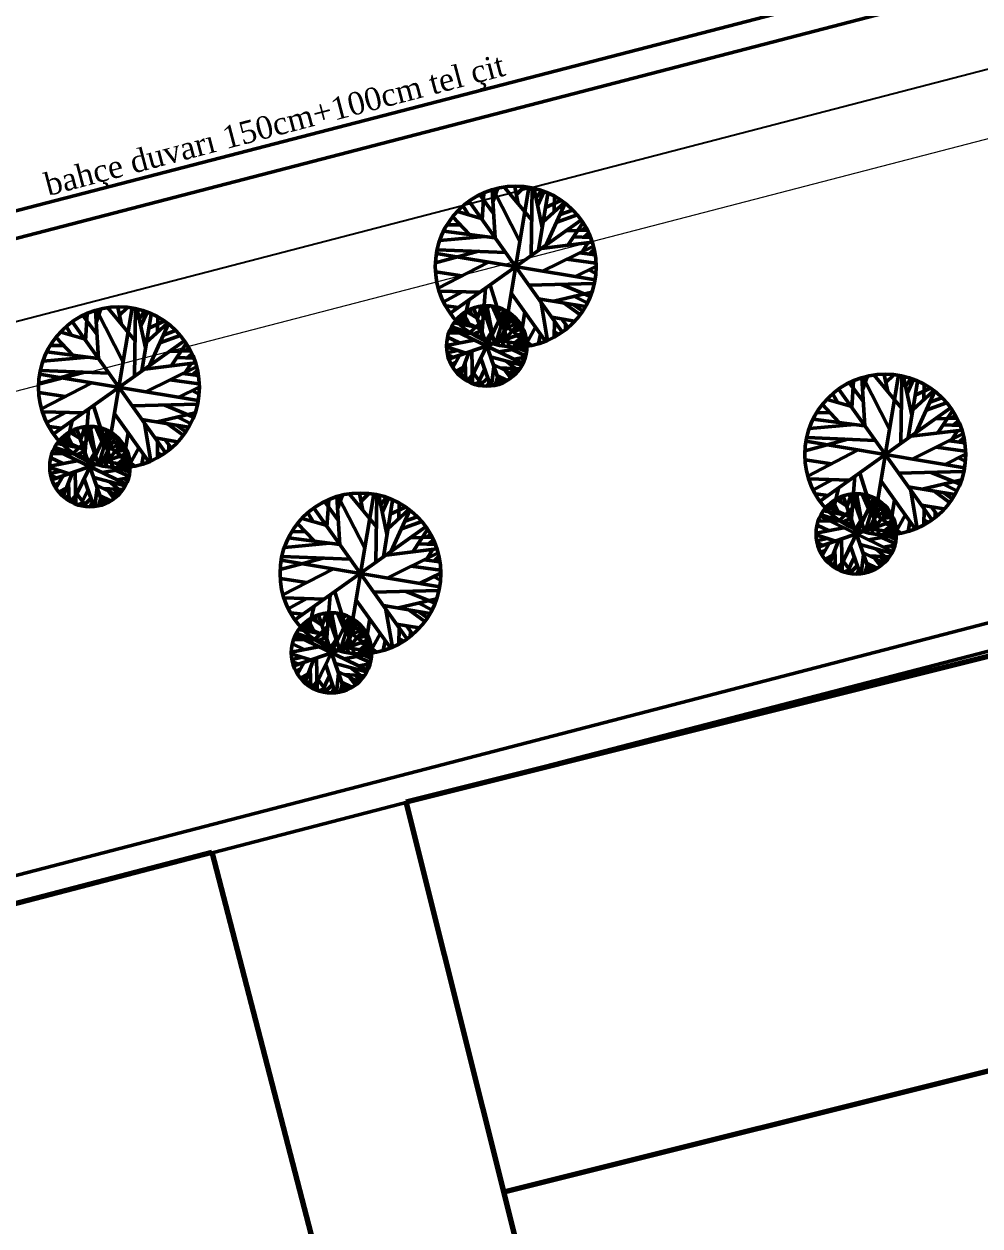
# Model space of a CAD drawing. Header units: millimetres. Extents: x 2046 to 14753, y 2361 to 29276.
# Drawn here: x 7602.8 to 7781.1, y 28053.8 to 28278 of the extents above; entities that cross this region are included whole.
import ezdxf

# ---------------------------------------------------------------- set-up
doc = ezdxf.new("R2010")
doc.units = ezdxf.units.MM
doc.layers.add('A.O. DUVAR', color=7, linetype='Continuous', lineweight=50)
doc.layers.add('TOPRAKLAMA', color=44, linetype='Continuous', lineweight=18)
doc.layers.add('aydınlatma', color=3, linetype='Continuous')
doc.styles.add('A.O. MALZEME', font='times.ttf', dxfattribs={"height": 10})

msp = doc.modelspace()

# ---------------------------------------------------------------- linework, layer by layer
at = {"layer": 'A.O. DUVAR'}
for p, q in [((6922.752, 28066.726), (7922.911, 28326.717)), ((6923.474, 28061.747), (7924.134, 28321.868)), ((7690.662, 28238.077), (7690.099, 28246.98)), ((7690.222, 28244.785), (7691.075, 28247.217)), ((7695.281, 28237.418), (7690.334, 28247.055)), ((7692.009, 28217.922), (7696.959, 28247.505)), ((7697.508, 28241.393), (7692.418, 28247.507)), ((7694.941, 28244.453), (7694.306, 28247.591)), ((7694.603, 28246.169), (7695.993, 28247.538)), ((7697.382, 28234.778), (7697.564, 28247.332)), ((7699.423, 28240.043), (7697.902, 28247.218)), ((7698.231, 28245.447), (7699.22, 28246.826)), ((7698.537, 28244.08), (7699.731, 28246.683)), ((7685.862, 28244.8), (7703.105, 28220.627)), ((7690.355, 28242.647), (7687.767, 28246.111)), ((7688.228, 28241.401), (7688.57, 28246.377)), ((7698.759, 28235.806), (7700.475, 28246.33)), ((7699.591, 28241.044), (7703.492, 28244.624)), ((7700.047, 28243.771), (7702.896, 28245.067)), ((7700.232, 28236.876), (7703.699, 28244.532)), ((7701.665, 28243.042), (7701.712, 28245.723)), ((7688.015, 28241.723), (7683.628, 28242.972)), ((7685.596, 28242.471), (7684.691, 28243.995)), ((7702.13, 28241.02), (7705.928, 28242.386)), ((7702.772, 28242.457), (7705.051, 28243.276)), ((7684.158, 28240.538), (7681.696, 28240.492)), ((7682.397, 28224.092), (7706.57, 28241.335)), ((7685.825, 28238.771), (7682.757, 28242.031)), ((7704.275, 28236.771), (7707.016, 28240.888)), ((7706.687, 28239.456), (7707.537, 28240.001)), ((7688.742, 28238.341), (7680.359, 28237.57)), ((7690.618, 28238.084), (7681.057, 28239.341)), ((7703.816, 28239.365), (7707.809, 28239.497)), ((7705.282, 28238.261), (7708.429, 28238.135)), ((7707.195, 28238.227), (7708.073, 28238.938)), ((7687.521, 28235.571), (7679.531, 28233.418)), ((7692.571, 28235.355), (7679.897, 28235.874)), ((7708.733, 28237.284), (7699.302, 28236.116)), ((7708.968, 28236.558), (7699.481, 28231.853)), ((7706.922, 28235.527), (7707.948, 28237.129)), ((7708.221, 28235.024), (7709.074, 28235.854)), ((7709.275, 28230.238), (7679.692, 28235.188)), ((7680.035, 28228.701), (7689.315, 28233.497)), ((7709.411, 28233.338), (7703.958, 28234.079)), ((7709.315, 28234.898), (7706.389, 28235.273)), ((7684.435, 28230.996), (7679.565, 28231.754)), ((7705.653, 28230.878), (7709.448, 28232.759)), ((7709.408, 28231.451), (7708.137, 28232.121)), ((7693.333, 28217.781), (7689.721, 28229.254)), ((7709.091, 28229.559), (7696.947, 28229.246)), ((7708.421, 28227.154), (7703.036, 28229.371)), ((7687.758, 28227.923), (7680.212, 28228.156)), ((7684.515, 28228.008), (7680.98, 28226.083)), ((7688.828, 28228.717), (7688.079, 28219.175)), ((7700.067, 28218.828), (7693.704, 28227.729)), ((7707.435, 28225.26), (7698.754, 28226.712)), ((7701.585, 28226.296), (7708.691, 28227.967)), ((7707.816, 28225.94), (7705.473, 28227.133)), ((7616.668, 28215.571), (7616.106, 28224.474)), ((7616.229, 28222.279), (7617.082, 28224.711)), ((7621.288, 28214.912), (7616.341, 28224.549)), ((7618.016, 28195.416), (7622.966, 28224.999)), ((7623.514, 28218.887), (7618.425, 28225.001)), ((7620.948, 28221.947), (7620.313, 28225.085)), ((7620.61, 28223.663), (7621.999, 28225.032)), ((7623.389, 28212.272), (7623.571, 28224.826)), ((7625.43, 28217.537), (7623.909, 28224.712)), ((7624.237, 28222.941), (7625.227, 28224.32)), ((7683.805, 28225.096), (7681.442, 28225.376)), ((7684.582, 28221.476), (7685.767, 28226.426)), ((7687.251, 28223.149), (7685.324, 28224.367)), ((7685.806, 28211.169), (7692.358, 28224.659)), ((7686.197, 28223.849), (7685.978, 28224.708)), ((7686.653, 28224.929), (7691.511, 28210.899)), ((7687.308, 28222.964), (7688.175, 28225.303)), ((7688.504, 28223.261), (7687.752, 28225.289)), ((7688.006, 28221.026), (7688.993, 28225.376)), ((7688.514, 28224.708), (7690.686, 28218.224)), ((7688.743, 28224.306), (7689.495, 28225.352)), ((7690.129, 28220.058), (7689.117, 28225.379)), ((7691.758, 28221.65), (7690.18, 28225.301)), ((7690.764, 28218.495), (7692.624, 28224.491)), ((7690.959, 28223.48), (7691.098, 28225.075)), ((7691.039, 28224.351), (7691.899, 28224.811)), ((7692.486, 28220.732), (7692.77, 28224.388)), ((7696.205, 28224.279), (7695.15, 28217.706)), ((7700.443, 28218.937), (7699.25, 28225.943)), ((7706.47, 28223.762), (7703.529, 28225.914)), ((7706.982, 28224.42), (7705.386, 28225.546)), ((7611.869, 28222.294), (7629.112, 28198.121)), ((7616.362, 28220.141), (7613.774, 28223.605)), ((7614.235, 28218.895), (7614.577, 28223.871)), ((7624.544, 28221.574), (7625.738, 28224.177)), ((7624.766, 28213.3), (7626.482, 28223.824)), ((7625.598, 28218.538), (7629.499, 28222.118)), ((7626.054, 28221.265), (7628.903, 28222.561)), ((7626.239, 28214.37), (7629.706, 28222.026)), ((7627.672, 28220.536), (7627.719, 28223.217)), ((7687.123, 28221.424), (7682.993, 28222.238)), ((7687.986, 28221.036), (7683.578, 28222.989)), ((7685.057, 28223.513), (7683.652, 28222.318)), ((7685.234, 28223.125), (7684.047, 28223.451)), ((7685.784, 28222.042), (7684.773, 28224.039)), ((7688.309, 28222.683), (7685.961, 28220.387)), ((7691.569, 28218.794), (7693.879, 28223.599)), ((7692.427, 28219.099), (7695.171, 28222.281)), ((7692.631, 28222.794), (7693.572, 28223.874)), ((7692.677, 28223.493), (7693.346, 28224.014)), ((7692.708, 28221.189), (7695.084, 28222.355)), ((7693.312, 28222.432), (7694.862, 28222.651)), ((7693.985, 28221.854), (7694.386, 28223.133)), ((7705.422, 28222.565), (7701.212, 28223.269)), ((7701.667, 28219.59), (7701.708, 28222.5)), ((7704.201, 28221.397), (7703.113, 28222.894)), ((7614.021, 28219.217), (7609.635, 28220.466)), ((7611.603, 28219.965), (7610.698, 28221.489)), ((7628.137, 28218.514), (7631.935, 28219.88)), ((7628.779, 28219.951), (7631.058, 28220.77)), ((7686.146, 28220.268), (7682.009, 28220.363)), ((7682.067, 28215.485), (7696.097, 28220.342)), ((7695.827, 28214.638), (7682.337, 28221.19)), ((7688.537, 28219.451), (7682.532, 28221.49)), ((7688.175, 28220.818), (7686.488, 28220.07)), ((7689.936, 28220.409), (7688.91, 28218.807)), ((7692.357, 28220.747), (7691.12, 28218.151)), ((7697.398, 28218.073), (7692.637, 28221.616)), ((7693.922, 28220.818), (7695.937, 28220.937)), ((7694.351, 28218.478), (7696.247, 28220.065)), ((7694.433, 28221.417), (7695.642, 28221.488)), ((7694.497, 28219.786), (7696.431, 28219.286)), ((7698.183, 28221.431), (7696.195, 28217.817)), ((7699.082, 28220.137), (7698.74, 28218.364)), ((7702.551, 28220.071), (7701.695, 28220.557)), ((7703.798, 28221.922), (7703.77, 28220.954)), ((7610.165, 28218.032), (7607.703, 28217.986)), ((7608.404, 28201.586), (7632.577, 28218.829)), ((7611.832, 28216.265), (7608.763, 28219.525)), ((7630.281, 28214.265), (7633.023, 28218.382)), ((7681.585, 28218.029), (7686.714, 28219.02)), ((7685.18, 28216.566), (7681.593, 28217.743)), ((7684.02, 28218.509), (7681.791, 28219.56)), ((7696.572, 28217.713), (7691.357, 28216.796)), ((7691.619, 28219.269), (7692.369, 28217.885)), ((7696.562, 28218.094), (7691.873, 28218.866)), ((7695.308, 28218.652), (7693.994, 28217.728)), ((7695.045, 28219.05), (7696.536, 28218.545)), ((7695.445, 28217.507), (7696.164, 28218.13)), ((7695.887, 28219.425), (7696.372, 28219.566)), ((7695.958, 28218.764), (7696.479, 28218.981)), ((7614.749, 28215.835), (7606.366, 28215.064)), ((7616.625, 28215.578), (7607.064, 28216.835)), ((7629.823, 28216.859), (7633.816, 28216.991)), ((7631.289, 28215.755), (7634.436, 28215.629)), ((7632.694, 28216.95), (7633.544, 28217.494)), ((7633.202, 28215.721), (7634.08, 28216.432)), ((7683.636, 28217.065), (7681.669, 28216.64)), ((7682.884, 28215.768), (7681.791, 28216.236)), ((7682.746, 28213.922), (7684.013, 28216.129)), ((7685.805, 28216.796), (7684.098, 28212.325)), ((7686.422, 28210.914), (7686.309, 28216.927)), ((7689.799, 28210.465), (7688.004, 28215.633)), ((7695.643, 28214.338), (7689.774, 28215.903)), ((7696.33, 28216.105), (7693.819, 28217.231)), ((7694.18, 28215.456), (7696.266, 28215.823)), ((7696.504, 28216.867), (7695.154, 28217.461)), ((7696.062, 28215.201), (7695.547, 28215.702)), ((7695.997, 28217.082), (7696.523, 28217.36)), ((7613.527, 28213.065), (7605.538, 28210.912)), ((7618.578, 28212.849), (7605.904, 28213.368)), ((7634.74, 28214.778), (7625.309, 28213.61)), ((7634.975, 28214.052), (7625.488, 28209.347)), ((7632.929, 28213.021), (7633.955, 28214.623)), ((7634.228, 28212.518), (7635.081, 28213.348)), ((7683.261, 28214.832), (7682.419, 28214.457)), ((7684.704, 28213.975), (7683.254, 28213.205)), ((7684.376, 28213.099), (7683.462, 28212.979)), ((7685.088, 28214.917), (7685.214, 28211.5)), ((7688.717, 28213.625), (7687.282, 28210.621)), ((7689.995, 28210.465), (7690.412, 28213.993)), ((7694.241, 28212.51), (7690.283, 28214.433)), ((7691.582, 28213.833), (7695.226, 28213.631)), ((7693.567, 28211.928), (7692.46, 28213.375)), ((7694.982, 28213.279), (7692.712, 28215.103)), ((7694.52, 28212.782), (7693.565, 28213.685)), ((7635.282, 28207.732), (7605.699, 28212.682)), ((7606.042, 28206.195), (7615.322, 28210.991)), ((7635.418, 28210.832), (7629.965, 28211.572)), ((7635.322, 28212.392), (7632.396, 28212.767)), ((7685.163, 28212.654), (7684.445, 28212.031)), ((7686.372, 28212.475), (7685.412, 28211.404)), ((7685.81, 28211.87), (7685.974, 28211.1)), ((7688.413, 28210.48), (7686.629, 28212.852)), ((7687.492, 28211.053), (7686.731, 28210.795)), ((7689.263, 28211.98), (7687.799, 28210.527)), ((7689.512, 28211.232), (7689.097, 28210.43)), ((7690.674, 28210.605), (7691.105, 28211.995)), ((7691.166, 28210.711), (7690.825, 28211.065)), ((7692.896, 28211.502), (7690.976, 28212.434)), ((7692.145, 28211.114), (7691.834, 28211.986)), ((7692.025, 28211.423), (7691.875, 28210.962)), ((7693.906, 28212.171), (7693.299, 28212.936)), ((7759.279, 28207.596), (7756.691, 28211.061)), ((7757.152, 28206.351), (7757.494, 28211.327)), ((7759.586, 28203.026), (7759.023, 28211.929)), ((7759.146, 28209.735), (7760, 28212.166)), ((7764.205, 28202.368), (7759.259, 28212.004)), ((7760.933, 28182.871), (7765.883, 28212.454)), ((7766.432, 28206.342), (7761.342, 28212.456)), ((7763.865, 28209.403), (7763.23, 28212.541)), ((7763.527, 28211.118), (7764.917, 28212.487)), ((7766.306, 28199.728), (7766.488, 28212.282)), ((7768.347, 28204.992), (7766.826, 28212.168)), ((7767.155, 28210.397), (7768.144, 28211.776)), ((7767.461, 28209.03), (7768.655, 28211.633)), ((7767.683, 28200.756), (7769.399, 28211.28)), ((7610.442, 28208.49), (7605.571, 28209.248)), ((7631.66, 28208.372), (7635.455, 28210.253)), ((7635.415, 28208.945), (7634.144, 28209.615)), ((7754.52, 28207.42), (7753.615, 28208.944)), ((7754.786, 28209.749), (7772.029, 28185.576)), ((7768.515, 28205.994), (7772.416, 28209.574)), ((7768.971, 28208.72), (7771.82, 28210.017)), ((7769.156, 28201.825), (7772.623, 28209.482)), ((7770.589, 28207.992), (7770.636, 28210.672)), ((6839.348, 27915.905), (7962.882, 28207.808)), ((7619.34, 28195.275), (7615.727, 28206.748)), ((7635.098, 28207.053), (7622.954, 28206.74)), ((7634.428, 28204.648), (7629.043, 28206.865)), ((7754.749, 28203.721), (7751.681, 28206.98)), ((7756.939, 28206.672), (7752.552, 28207.921)), ((7771.054, 28205.969), (7774.852, 28207.336)), ((7771.696, 28207.406), (7773.975, 28208.226)), ((7613.765, 28205.417), (7606.219, 28205.65)), ((7610.522, 28205.502), (7606.987, 28203.577)), ((7614.835, 28206.211), (7614.086, 28196.669)), ((7626.074, 28196.322), (7619.711, 28205.223)), ((7633.442, 28202.754), (7624.761, 28204.206)), ((7627.592, 28203.79), (7634.698, 28205.461)), ((7633.823, 28203.434), (7631.48, 28204.627)), ((7759.542, 28203.033), (7749.981, 28204.29)), ((7753.082, 28205.487), (7750.62, 28205.442)), ((7751.321, 28189.041), (7775.494, 28206.284)), ((7772.74, 28204.314), (7776.733, 28204.447)), ((7773.199, 28201.721), (7775.94, 28205.838)), ((7775.611, 28204.406), (7776.461, 28204.95)), ((7609.811, 28202.59), (7607.449, 28202.87)), ((7610.589, 28198.97), (7611.774, 28203.92)), ((7613.258, 28200.643), (7611.33, 28201.861)), ((7611.813, 28188.663), (7618.365, 28202.153)), ((7612.204, 28201.343), (7611.985, 28202.202)), ((7612.66, 28202.423), (7617.517, 28188.393)), ((7613.315, 28200.458), (7614.182, 28202.797)), ((7614.511, 28200.755), (7613.759, 28202.783)), ((7614.013, 28198.52), (7615, 28202.87)), ((7614.521, 28202.202), (7616.693, 28195.718)), ((7614.75, 28201.8), (7615.502, 28202.846)), ((7616.136, 28197.552), (7615.124, 28202.872)), ((7617.765, 28199.144), (7616.187, 28202.795)), ((7616.771, 28195.989), (7618.631, 28201.985)), ((7616.966, 28200.974), (7617.104, 28202.569)), ((7617.046, 28201.845), (7617.906, 28202.305)), ((7618.493, 28198.226), (7618.777, 28201.882)), ((7626.449, 28196.431), (7625.257, 28203.437)), ((7632.477, 28201.256), (7629.536, 28203.407)), ((7632.989, 28201.914), (7631.392, 28203.04)), ((7757.667, 28203.29), (7749.283, 28202.519)), ((7777.657, 28202.233), (7768.226, 28201.066)), ((7774.206, 28203.211), (7777.353, 28203.085)), ((7775.846, 28200.477), (7776.872, 28202.078)), ((7776.119, 28203.177), (7776.997, 28203.888)), ((7613.13, 28198.918), (7609, 28199.732)), ((7613.993, 28198.53), (7609.585, 28200.482)), ((7611.064, 28201.007), (7609.659, 28199.812)), ((7611.241, 28200.619), (7610.054, 28200.945)), ((7611.791, 28199.536), (7610.78, 28201.533)), ((7614.316, 28200.177), (7611.968, 28197.881)), ((7617.576, 28196.288), (7619.886, 28201.093)), ((7618.434, 28196.593), (7621.178, 28199.775)), ((7618.638, 28200.288), (7619.579, 28201.368)), ((7618.684, 28200.987), (7619.353, 28201.508)), ((7618.715, 28198.683), (7621.091, 28199.849)), ((7619.319, 28199.926), (7620.868, 28200.145)), ((7619.992, 28199.348), (7620.393, 28200.627)), ((7622.212, 28201.773), (7621.157, 28195.2)), ((7631.429, 28200.059), (7627.219, 28200.763)), ((7627.674, 28197.084), (7627.715, 28199.994)), ((7630.207, 28198.891), (7629.12, 28200.388)), ((7756.445, 28200.52), (7748.455, 28198.368)), ((7778.199, 28195.188), (7748.616, 28200.138)), ((7761.495, 28200.304), (7748.821, 28200.823)), ((7777.892, 28201.507), (7768.405, 28196.803)), ((7778.239, 28199.848), (7775.313, 28200.223)), ((7777.145, 28199.974), (7777.998, 28200.803)), ((7612.152, 28197.762), (7608.016, 28197.857)), ((7608.074, 28192.979), (7622.104, 28197.836)), ((7621.834, 28192.132), (7608.344, 28198.684)), ((7614.544, 28196.945), (7608.539, 28198.984)), ((7614.182, 28198.312), (7612.495, 28197.564)), ((7615.943, 28197.903), (7614.916, 28196.301)), ((7618.364, 28198.241), (7617.127, 28195.645)), ((7623.405, 28195.567), (7618.643, 28199.11)), ((7619.929, 28198.312), (7621.944, 28198.431)), ((7620.358, 28195.972), (7622.254, 28197.559)), ((7620.44, 28198.911), (7621.649, 28198.982)), ((7624.19, 28198.925), (7622.202, 28195.311)), ((7625.089, 28197.631), (7624.747, 28195.858)), ((7628.558, 28197.565), (7627.702, 28198.051)), ((7629.805, 28199.416), (7629.776, 28198.448)), ((7748.959, 28193.65), (7758.239, 28198.447)), ((7778.335, 28198.287), (7772.882, 28199.028)), ((7774.577, 28195.827), (7778.372, 28197.709)), ((7607.592, 28195.523), (7612.72, 28196.514)), ((7611.186, 28194.06), (7607.6, 28195.237)), ((7610.027, 28196.003), (7607.797, 28197.054)), ((7622.579, 28195.206), (7617.364, 28194.29)), ((7617.626, 28196.763), (7618.376, 28195.379)), ((7622.569, 28195.588), (7617.88, 28196.36)), ((7621.315, 28196.146), (7620.001, 28195.222)), ((7620.504, 28197.28), (7622.438, 28196.78)), ((7621.052, 28196.544), (7622.543, 28196.039)), ((7621.452, 28195.001), (7622.171, 28195.624)), ((7621.894, 28196.919), (7622.379, 28197.06)), ((7621.965, 28196.258), (7622.486, 28196.475)), ((7753.359, 28195.946), (7748.489, 28196.703)), ((7778.332, 28196.4), (7777.061, 28197.07)), ((7609.643, 28194.559), (7607.676, 28194.134)), ((7608.891, 28193.262), (7607.798, 28193.73)), ((7608.753, 28191.416), (7610.02, 28193.623)), ((7611.812, 28194.29), (7610.105, 28189.819)), ((7612.429, 28188.408), (7612.316, 28194.421)), ((7615.806, 28187.959), (7614.011, 28193.127)), ((7621.65, 28191.832), (7615.781, 28193.397)), ((7622.337, 28193.599), (7619.826, 28194.725)), ((7620.187, 28192.95), (7622.273, 28193.317)), ((7622.511, 28194.361), (7621.161, 28194.955)), ((7622.069, 28192.695), (7621.554, 28193.196)), ((7622.004, 28194.576), (7622.53, 28194.854)), ((7756.682, 28192.873), (7749.136, 28193.106)), ((7753.439, 28192.958), (7749.904, 28191.032)), ((7757.752, 28193.666), (7757.003, 28184.125)), ((7762.257, 28182.731), (7758.645, 28194.203)), ((7778.015, 28194.508), (7765.871, 28194.195)), ((7770.509, 28191.246), (7777.615, 28192.916)), ((7777.345, 28192.104), (7771.96, 28194.32)), ((7609.268, 28192.326), (7608.426, 28191.951)), ((7610.711, 28191.469), (7609.261, 28190.699)), ((7611.095, 28192.411), (7611.221, 28188.994)), ((7614.724, 28191.119), (7613.289, 28188.115)), ((7616.002, 28187.958), (7616.419, 28191.487)), ((7620.248, 28190.004), (7616.29, 28191.926)), ((7617.589, 28191.327), (7621.233, 28191.125)), ((7619.574, 28189.422), (7618.467, 28190.869)), ((7620.989, 28190.773), (7618.719, 28192.597)), ((7620.527, 28190.276), (7619.572, 28191.179)), ((7753.506, 28186.426), (7754.691, 28191.375)), ((7768.991, 28183.777), (7762.628, 28192.679)), ((7776.359, 28190.209), (7767.678, 28191.662)), ((7769.367, 28183.886), (7768.174, 28190.893)), ((7775.394, 28188.712), (7772.453, 28190.863)), ((7776.74, 28190.889), (7774.397, 28192.082)), ((7610.383, 28190.593), (7609.469, 28190.473)), ((7611.17, 28190.148), (7610.452, 28189.525)), ((7612.379, 28189.969), (7611.419, 28188.898)), ((7611.817, 28189.364), (7611.981, 28188.594)), ((7614.419, 28187.974), (7612.636, 28190.346)), ((7613.499, 28188.547), (7612.738, 28188.289)), ((7615.27, 28189.474), (7613.806, 28188.021)), ((7615.518, 28188.726), (7615.104, 28187.924)), ((7616.681, 28188.099), (7617.112, 28189.489)), ((7617.173, 28188.205), (7616.831, 28188.559)), ((7618.902, 28188.996), (7616.983, 28189.928)), ((7618.152, 28188.608), (7617.841, 28189.48)), ((7618.032, 28188.917), (7617.882, 28188.456)), ((7619.913, 28189.665), (7619.306, 28190.43)), ((7661.402, 28185.417), (7658.814, 28188.882)), ((7659.275, 28184.171), (7659.617, 28189.148)), ((7661.708, 28180.847), (7661.145, 28189.75)), ((7661.269, 28187.556), (7662.122, 28189.987)), ((7666.327, 28180.188), (7661.381, 28189.825)), ((7663.055, 28160.692), (7668.005, 28190.275)), ((7668.554, 28184.163), (7663.464, 28190.277)), ((7665.987, 28187.224), (7665.352, 28190.362)), ((7665.65, 28188.939), (7667.039, 28190.308)), ((7668.429, 28177.549), (7668.611, 28190.102)), ((7670.469, 28182.813), (7668.949, 28189.989)), ((7669.277, 28188.218), (7670.266, 28189.597)), ((7669.584, 28186.851), (7670.778, 28189.454)), ((7669.805, 28178.577), (7671.522, 28189.1)), ((7672.712, 28185.813), (7672.758, 28188.493)), ((7752.729, 28190.045), (7750.366, 28190.326)), ((7753.981, 28188.463), (7752.576, 28187.268)), ((7754.158, 28188.074), (7752.971, 28188.4)), ((7754.708, 28186.992), (7753.697, 28188.988)), ((7756.175, 28188.098), (7754.248, 28189.317)), ((7754.73, 28176.118), (7761.282, 28189.609)), ((7755.121, 28188.798), (7754.902, 28189.657)), ((7755.577, 28189.878), (7760.435, 28175.849)), ((7756.232, 28187.914), (7757.099, 28190.252)), ((7757.429, 28188.211), (7756.676, 28190.238)), ((7756.93, 28185.976), (7757.917, 28190.325)), ((7757.438, 28189.658), (7759.61, 28183.174)), ((7757.667, 28189.255), (7758.419, 28190.301)), ((7759.053, 28185.007), (7758.041, 28190.328)), ((7760.682, 28186.599), (7759.104, 28190.251)), ((7759.688, 28183.445), (7761.548, 28189.44)), ((7759.883, 28188.43), (7760.022, 28190.025)), ((7759.963, 28189.3), (7760.823, 28189.761)), ((7760.493, 28183.743), (7762.803, 28188.549)), ((7761.41, 28185.681), (7761.694, 28189.338)), ((7761.555, 28187.743), (7762.496, 28188.823)), ((7761.601, 28188.442), (7762.27, 28188.964)), ((7765.129, 28189.228), (7764.074, 28182.655)), ((7775.906, 28189.37), (7774.31, 28190.495)), ((7656.643, 28185.241), (7655.738, 28186.765)), ((7656.908, 28187.57), (7674.151, 28163.397)), ((7670.637, 28183.814), (7674.538, 28187.395)), ((7671.093, 28186.541), (7673.943, 28187.837)), ((7671.278, 28179.646), (7674.746, 28187.303)), ((7764.751, 28179.588), (7751.261, 28186.139)), ((7757.461, 28184.4), (7751.456, 28186.439)), ((7756.047, 28186.373), (7751.917, 28187.187)), ((7756.91, 28185.985), (7752.502, 28187.938)), ((7757.233, 28187.633), (7754.885, 28185.337)), ((7761.351, 28184.048), (7764.095, 28187.231)), ((7766.322, 28183.023), (7761.561, 28186.565)), ((7761.632, 28186.138), (7764.008, 28187.304)), ((7762.236, 28187.381), (7763.786, 28187.601)), ((7762.909, 28186.804), (7763.31, 28188.083)), ((7763.357, 28186.366), (7764.566, 28186.438)), ((7767.107, 28186.381), (7765.119, 28182.767)), ((7774.346, 28187.515), (7770.136, 28188.219)), ((7770.591, 28184.539), (7770.632, 28187.45)), ((7773.125, 28186.346), (7772.037, 28187.844)), ((7772.722, 28186.871), (7772.694, 28185.904)), ((7653.443, 28166.862), (7677.617, 28184.105)), ((7656.871, 28181.542), (7653.803, 28184.801)), ((7659.061, 28184.493), (7654.674, 28185.742)), ((7673.176, 28183.79), (7676.974, 28185.156)), ((7673.818, 28185.227), (7676.097, 28186.047)), ((7750.509, 28182.979), (7755.638, 28183.969)), ((7752.944, 28183.459), (7750.715, 28184.51)), ((7755.07, 28185.217), (7750.933, 28185.313)), ((7750.991, 28180.435), (7765.021, 28185.292)), ((7757.099, 28185.767), (7755.412, 28185.02)), ((7758.86, 28185.358), (7757.834, 28183.757)), ((7761.281, 28185.697), (7760.044, 28183.101)), ((7760.543, 28184.219), (7761.293, 28182.835)), ((7762.846, 28185.768), (7764.861, 28185.887)), ((7763.275, 28183.427), (7765.171, 28185.015)), ((7763.421, 28184.736), (7765.356, 28184.236)), ((7763.969, 28184), (7765.46, 28183.495)), ((7764.811, 28184.374), (7765.296, 28184.516)), ((7764.882, 28183.713), (7765.403, 28183.93)), ((7768.006, 28185.086), (7767.664, 28183.313)), ((7771.475, 28185.021), (7770.619, 28185.507)), ((7661.664, 28180.854), (7652.103, 28182.111)), ((7655.204, 28183.308), (7652.742, 28183.262)), ((7674.862, 28182.135), (7678.856, 28182.268)), ((7675.321, 28179.541), (7678.062, 28183.659)), ((7677.733, 28182.227), (7678.583, 28182.771)), ((7678.242, 28180.998), (7679.119, 28181.709)), ((7754.104, 28181.516), (7750.517, 28182.693)), ((7752.56, 28182.014), (7750.593, 28181.59)), ((7754.729, 28181.745), (7753.022, 28177.274)), ((7755.346, 28175.864), (7755.233, 28181.877)), ((7765.496, 28182.662), (7760.281, 28181.745)), ((7765.486, 28183.043), (7760.797, 28183.815)), ((7765.254, 28181.055), (7762.743, 28182.18)), ((7764.233, 28183.601), (7762.918, 28182.677)), ((7765.428, 28181.817), (7764.078, 28182.41)), ((7764.369, 28182.457), (7765.088, 28183.08)), ((7764.921, 28182.032), (7765.447, 28182.31)), ((6840.434, 27921.339), (7836.009, 28180.138)), ((7659.789, 28181.111), (7651.405, 28180.34)), ((7679.779, 28180.054), (7670.348, 28178.886)), ((7676.329, 28181.032), (7679.475, 28180.905)), ((7677.968, 28178.298), (7678.995, 28179.899)), ((7751.808, 28180.718), (7750.715, 28181.186)), ((7752.185, 28179.782), (7751.343, 28179.407)), ((7751.67, 28178.872), (7752.937, 28181.079)), ((7754.012, 28179.867), (7754.138, 28176.45)), ((7758.723, 28175.415), (7756.928, 28180.583)), ((7764.567, 28179.288), (7758.698, 28180.852)), ((7763.906, 28178.229), (7761.636, 28180.052)), ((7763.104, 28180.406), (7765.19, 28180.772)), ((7764.986, 28180.15), (7764.471, 28180.651)), ((7658.567, 28178.341), (7650.577, 28176.189)), ((7680.322, 28173.008), (7650.738, 28177.959)), ((7663.617, 28178.125), (7650.943, 28178.644)), ((7680.015, 28179.328), (7670.527, 28174.624)), ((7680.362, 28177.668), (7677.435, 28178.044)), ((7679.267, 28177.794), (7680.12, 28178.624)), ((7753.628, 28178.924), (7752.178, 28178.155)), ((7753.3, 28178.049), (7752.386, 28177.928)), ((7754.087, 28177.604), (7753.369, 28176.981)), ((7755.296, 28177.424), (7754.336, 28176.354)), ((7757.337, 28175.43), (7755.553, 28177.801)), ((7757.641, 28178.575), (7756.207, 28175.571)), ((7758.919, 28175.414), (7759.336, 28178.943)), ((7763.165, 28177.46), (7759.207, 28179.382)), ((7761.82, 28176.451), (7759.9, 28177.384)), ((7760.506, 28178.783), (7764.15, 28178.581)), ((7762.491, 28176.878), (7761.384, 28178.325)), ((7762.83, 28177.121), (7762.223, 28177.886)), ((7763.444, 28177.732), (7762.489, 28178.635)), ((7651.081, 28171.471), (7660.361, 28176.267)), ((7680.457, 28176.108), (7675.004, 28176.849)), ((7676.699, 28173.648), (7680.494, 28175.53)), ((7754.734, 28176.819), (7754.898, 28176.05)), ((7756.416, 28176.002), (7755.655, 28175.745)), ((7758.187, 28176.93), (7756.723, 28175.477)), ((7758.436, 28176.182), (7758.021, 28175.38)), ((7759.598, 28175.554), (7760.029, 28176.945)), ((7760.09, 28175.66), (7759.749, 28176.015)), ((7761.069, 28176.063), (7760.758, 28176.935)), ((7760.95, 28176.372), (7760.799, 28175.912)), ((7655.481, 28173.766), (7650.611, 28174.524)), ((7680.454, 28174.221), (7679.183, 28174.891)), ((7658.804, 28170.694), (7651.258, 28170.927)), ((7655.561, 28170.779), (7652.027, 28168.853)), ((7659.874, 28171.487), (7659.125, 28161.946)), ((7664.38, 28160.551), (7660.767, 28172.024)), ((7671.114, 28161.598), (7664.75, 28170.499)), ((7680.137, 28172.329), (7667.994, 28172.016)), ((7672.631, 28169.066), (7679.737, 28170.737)), ((7679.467, 28169.924), (7674.082, 28172.141)), ((7655.628, 28164.247), (7656.813, 28169.196)), ((7678.481, 28168.03), (7669.801, 28169.483)), ((7671.489, 28161.707), (7670.296, 28168.713)), ((7677.517, 28166.533), (7674.575, 28168.684)), ((7678.028, 28167.191), (7676.432, 28168.316)), ((7678.862, 28168.71), (7676.519, 28169.903)), ((7654.851, 28167.866), (7652.488, 28168.147)), ((7656.103, 28166.284), (7654.698, 28165.089)), ((7656.28, 28165.895), (7655.093, 28166.221)), ((7656.831, 28164.813), (7655.819, 28166.809)), ((7658.297, 28165.919), (7656.37, 28167.137)), ((7656.852, 28153.939), (7663.404, 28167.429)), ((7657.243, 28166.619), (7657.024, 28167.478)), ((7657.7, 28167.699), (7662.557, 28153.669)), ((7658.355, 28165.734), (7659.221, 28168.073)), ((7659.551, 28166.032), (7658.799, 28168.059)), ((7659.052, 28163.796), (7660.039, 28168.146)), ((7659.56, 28167.478), (7661.732, 28160.994)), ((7659.789, 28167.076), (7660.541, 28168.122)), ((7661.175, 28162.828), (7660.163, 28168.149)), ((7662.804, 28164.42), (7661.226, 28168.072)), ((7661.81, 28161.265), (7663.67, 28167.261)), ((7662.005, 28166.251), (7662.144, 28167.845)), ((7662.086, 28167.121), (7662.945, 28167.582)), ((7662.616, 28161.564), (7664.925, 28166.369)), ((7663.532, 28163.502), (7663.816, 28167.159)), ((7663.678, 28165.564), (7664.618, 28166.644)), ((7663.723, 28166.263), (7664.393, 28166.785)), ((7667.252, 28167.049), (7666.196, 28160.476)), ((7676.468, 28165.335), (7672.258, 28166.04)), ((7666.873, 28157.408), (7653.383, 28163.96)), ((7659.584, 28162.221), (7653.578, 28164.26)), ((7658.169, 28164.194), (7654.039, 28165.008)), ((7659.032, 28163.806), (7654.624, 28165.759)), ((7659.355, 28165.453), (7657.008, 28163.158)), ((7663.473, 28161.869), (7666.217, 28165.052)), ((7668.444, 28160.844), (7663.683, 28164.386)), ((7663.754, 28163.959), (7666.131, 28165.125)), ((7664.358, 28165.202), (7665.908, 28165.422)), ((7664.969, 28163.589), (7666.983, 28163.708)), ((7665.031, 28164.624), (7665.432, 28165.903)), ((7665.479, 28164.187), (7666.688, 28164.259)), ((7669.229, 28164.202), (7667.241, 28160.587)), ((7672.714, 28162.36), (7672.754, 28165.27)), ((7675.247, 28164.167), (7674.159, 28165.665)), ((7674.844, 28164.692), (7674.816, 28163.724)), ((7652.631, 28160.8), (7657.76, 28161.79)), ((7655.066, 28161.279), (7652.837, 28162.331)), ((7657.192, 28163.038), (7653.056, 28163.134)), ((7653.113, 28158.256), (7667.143, 28163.113)), ((7659.221, 28163.588), (7657.535, 28162.841)), ((7660.982, 28163.179), (7659.956, 28161.578)), ((7663.404, 28163.517), (7662.166, 28160.922)), ((7662.665, 28162.039), (7663.416, 28160.656)), ((7667.608, 28160.864), (7662.92, 28161.636)), ((7665.397, 28161.248), (7667.294, 28162.836)), ((7665.544, 28162.557), (7667.478, 28162.056)), ((7666.091, 28161.82), (7667.583, 28161.316)), ((7666.934, 28162.195), (7667.418, 28162.336)), ((7667.004, 28161.534), (7667.525, 28161.751)), ((7670.128, 28162.907), (7669.787, 28161.134)), ((7673.597, 28162.841), (7672.742, 28163.328)), ((7656.226, 28159.336), (7652.639, 28160.514)), ((7654.682, 28159.835), (7652.715, 28159.411)), ((7656.851, 28159.566), (7655.144, 28155.095)), ((7657.468, 28153.684), (7657.355, 28159.697)), ((7667.619, 28160.483), (7662.404, 28159.566)), ((7667.376, 28158.876), (7664.865, 28160.001)), ((7666.355, 28161.422), (7665.04, 28160.498)), ((7667.551, 28159.638), (7666.2, 28160.231)), ((7666.492, 28160.278), (7667.21, 28160.901)), ((7667.043, 28159.853), (7667.57, 28160.13)), ((7653.93, 28158.538), (7652.837, 28159.007)), ((7654.307, 28157.603), (7653.465, 28157.228)), ((7653.792, 28156.693), (7655.06, 28158.899)), ((7656.134, 28157.687), (7656.261, 28154.271)), ((7660.846, 28153.236), (7659.05, 28158.404)), ((7666.689, 28157.108), (7660.82, 28158.673)), ((7665.288, 28155.28), (7661.329, 28157.203)), ((7666.028, 28156.05), (7663.758, 28157.873)), ((7665.226, 28158.227), (7667.312, 28158.593)), ((7667.108, 28157.971), (7666.593, 28158.472)), ((7655.75, 28156.745), (7654.3, 28155.975)), ((7655.423, 28155.869), (7654.508, 28155.749)), ((7656.209, 28155.425), (7655.491, 28154.801)), ((7657.419, 28155.245), (7656.459, 28154.175)), ((7659.459, 28153.251), (7657.675, 28155.622)), ((7659.763, 28156.396), (7658.329, 28153.392)), ((7660.309, 28154.75), (7658.846, 28153.298)), ((7661.041, 28153.235), (7661.458, 28156.764)), ((7661.721, 28153.375), (7662.151, 28154.765)), ((7663.942, 28154.272), (7662.022, 28155.204)), ((7662.628, 28156.603), (7666.272, 28156.401)), ((7663.191, 28153.884), (7662.881, 28154.756)), ((7664.614, 28154.698), (7663.506, 28156.145)), ((7664.952, 28154.942), (7664.345, 28155.707)), ((7665.567, 28155.553), (7664.611, 28156.456)), ((7656.856, 28154.64), (7657.02, 28153.871)), ((7658.538, 28153.823), (7657.777, 28153.566)), ((7660.558, 28154.003), (7660.144, 28153.2)), ((7662.212, 28153.481), (7661.871, 28153.835)), ((7663.072, 28154.193), (7662.922, 28153.733))]:
    msp.add_line(p, q, dxfattribs=at)
at = {"layer": 'A.O. DUVAR', "lineweight": 70}
for p, q in [((7674.088, 28132.885), (7868.111, 28181.414)), ((7734.749, 27890.356), (7674.088, 28132.885)), ((7444.245, 28073.144), (7637.812, 28123.462)), ((7637.812, 28123.462), (7700.709, 27881.503)), ((7692.286, 28060.126), (7886.309, 28108.655))]:
    msp.add_line(p, q, dxfattribs=at)
at = {"layer": 'A.O. DUVAR'}
for centre, radius in [((7694.484, 28232.713), 14.997), ((7620.491, 28210.207), 14.997), ((7689.082, 28217.914), 7.499), ((7763.408, 28197.663), 14.997), ((7615.089, 28195.408), 7.499), ((7665.53, 28175.484), 14.997), ((7758.006, 28182.863), 7.499), ((7660.128, 28160.684), 7.499)]:
    msp.add_circle(centre, radius, dxfattribs=at)
at = {"layer": 'aydınlatma'}
msp.add_lwpolyline([(7954.631, 28314.297), (6963.428, 28056.634)], dxfattribs=at)
at = {"layer": 'TOPRAKLAMA'}
msp.add_lwpolyline([(6164.926, 28008.749), (6927.443, 28034.365), (7957.776, 28302.2)], dxfattribs=at)

# ---------------------------------------------------------------- texts
at = {"layer": 'A.O. DUVAR', "style": 'A.O. MALZEME'}
msp.add_text('bahçe duvarı 150cm+100cm tel çit', height=4.21426, rotation=14.76435, dxfattribs=at).set_placement((7607.295, 28245.877, 2.634))

doc.saveas('drawing.dxf')
